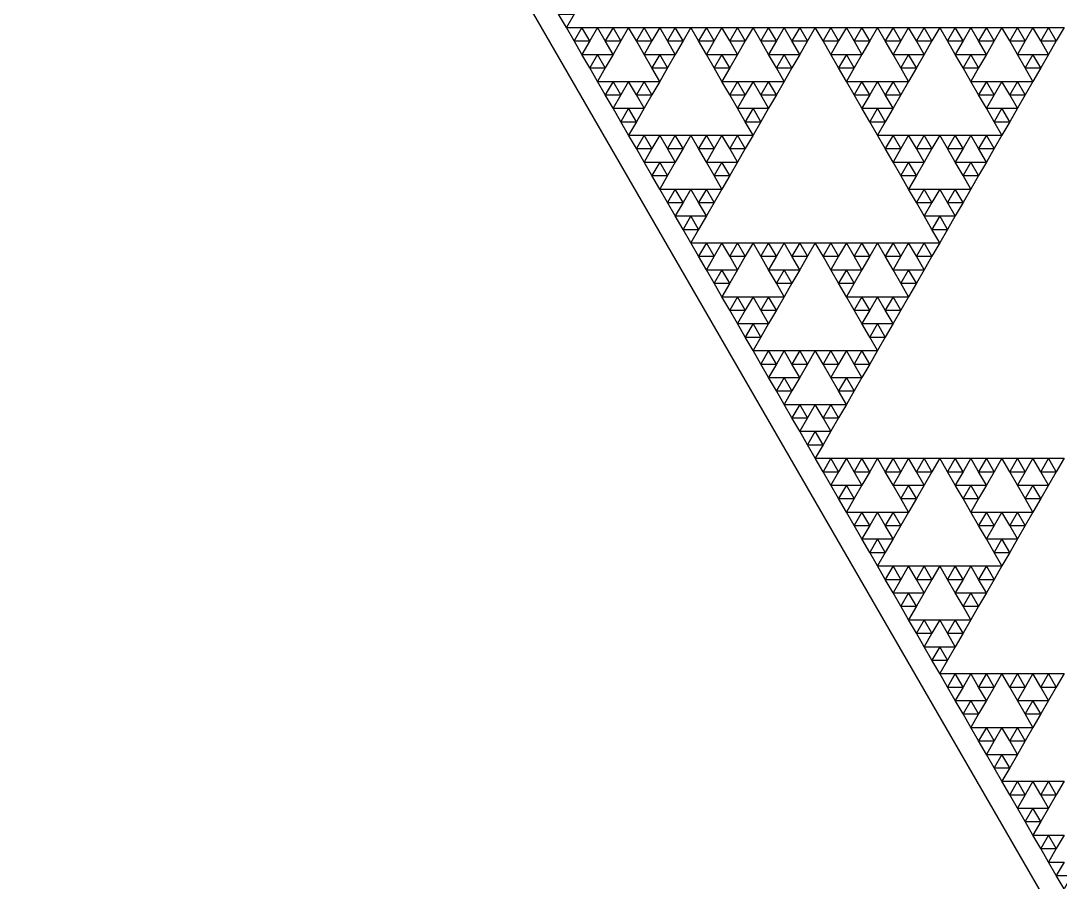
# Model space of a CAD drawing. Extents: x 0 to 1120, y 627 to 1597.
# Drawn here: x 275.9 to 420.8, y 874.2 to 994.3 of the extents above; entities that cross this region are included whole.
import ezdxf

# ---------------------------------------------------------------- set-up
doc = ezdxf.new("R2010")
doc.units = 0
doc.layers.get('0').update_dxf_attribs({"linetype": 'CONTINUOUS'})

msp = doc.modelspace()

# ---------------------------------------------------------------- linework, layer by layer
at = {"color": 1}
msp.add_lwpolyline([(0, 1597), (1120, 1597), (560, 627.052)], close=True, dxfattribs=at)
at = {"color": 3}
for points in [[(350.865, 995.284), (353.032, 995.284), (351.949, 993.407)], [(351.949, 993.407), (354.116, 993.407), (353.032, 991.53)], [(354.116, 993.407), (356.283, 993.407), (355.199, 991.53)], [(356.283, 993.407), (358.45, 993.407), (357.367, 991.53)], [(358.45, 993.407), (360.617, 993.407), (359.534, 991.53)], [(360.617, 993.407), (362.785, 993.407), (361.701, 991.53)], [(362.785, 993.407), (364.952, 993.407), (363.868, 991.53)], [(364.952, 993.407), (367.119, 993.407), (366.035, 991.53)], [(367.119, 993.407), (369.286, 993.407), (368.203, 991.53)], [(369.286, 993.407), (371.453, 993.407), (370.37, 991.53)], [(371.453, 993.407), (373.621, 993.407), (372.537, 991.53)], [(373.621, 993.407), (375.788, 993.407), (374.704, 991.53)], [(375.788, 993.407), (377.955, 993.407), (376.871, 991.53)], [(377.955, 993.407), (380.122, 993.407), (379.039, 991.53)], [(380.122, 993.407), (382.289, 993.407), (381.206, 991.53)], [(382.289, 993.407), (384.457, 993.407), (383.373, 991.53)], [(384.457, 993.407), (386.624, 993.407), (385.54, 991.53)], [(386.624, 993.407), (388.791, 993.407), (387.707, 991.53)], [(388.791, 993.407), (390.958, 993.407), (389.875, 991.53)], [(390.958, 993.407), (393.125, 993.407), (392.042, 991.53)], [(393.125, 993.407), (395.293, 993.407), (394.209, 991.53)], [(395.293, 993.407), (397.46, 993.407), (396.376, 991.53)], [(397.46, 993.407), (399.627, 993.407), (398.543, 991.53)], [(399.627, 993.407), (401.794, 993.407), (400.711, 991.53)], [(401.794, 993.407), (403.961, 993.407), (402.878, 991.53)], [(403.961, 993.407), (406.129, 993.407), (405.045, 991.53)], [(406.129, 993.407), (408.296, 993.407), (407.212, 991.53)], [(408.296, 993.407), (410.463, 993.407), (409.379, 991.53)], [(410.463, 993.407), (412.63, 993.407), (411.547, 991.53)], [(412.63, 993.407), (414.797, 993.407), (413.714, 991.53)], [(414.797, 993.407), (416.965, 993.407), (415.881, 991.53)], [(416.965, 993.407), (419.132, 993.407), (418.048, 991.53)], [(419.132, 993.407), (421.299, 993.407), (420.215, 991.53)], [(353.032, 991.53), (355.199, 991.53), (354.116, 989.654)], [(357.367, 991.53), (359.534, 991.53), (358.45, 989.654)], [(361.701, 991.53), (363.868, 991.53), (362.785, 989.654)], [(366.035, 991.53), (368.203, 991.53), (367.119, 989.654)], [(370.37, 991.53), (372.537, 991.53), (371.453, 989.654)], [(374.704, 991.53), (376.871, 991.53), (375.788, 989.654)], [(379.039, 991.53), (381.206, 991.53), (380.122, 989.654)], [(383.373, 991.53), (385.54, 991.53), (384.457, 989.654)], [(387.707, 991.53), (389.875, 991.53), (388.791, 989.654)], [(392.042, 991.53), (394.209, 991.53), (393.125, 989.654)], [(396.376, 991.53), (398.543, 991.53), (397.46, 989.654)], [(400.711, 991.53), (402.878, 991.53), (401.794, 989.654)], [(405.045, 991.53), (407.212, 991.53), (406.129, 989.654)], [(409.379, 991.53), (411.547, 991.53), (410.463, 989.654)], [(413.714, 991.53), (415.881, 991.53), (414.797, 989.654)], [(418.048, 991.53), (420.215, 991.53), (419.132, 989.654)], [(354.116, 989.654), (356.283, 989.654), (355.199, 987.777)], [(356.283, 989.654), (358.45, 989.654), (357.367, 987.777)], [(362.785, 989.654), (364.952, 989.654), (363.868, 987.777)], [(364.952, 989.654), (367.119, 989.654), (366.035, 987.777)], [(371.453, 989.654), (373.621, 989.654), (372.537, 987.777)], [(373.621, 989.654), (375.788, 989.654), (374.704, 987.777)], [(380.122, 989.654), (382.289, 989.654), (381.206, 987.777)], [(382.289, 989.654), (384.457, 989.654), (383.373, 987.777)], [(388.791, 989.654), (390.958, 989.654), (389.875, 987.777)], [(390.958, 989.654), (393.125, 989.654), (392.042, 987.777)], [(397.46, 989.654), (399.627, 989.654), (398.543, 987.777)], [(399.627, 989.654), (401.794, 989.654), (400.711, 987.777)], [(406.129, 989.654), (408.296, 989.654), (407.212, 987.777)], [(408.296, 989.654), (410.463, 989.654), (409.379, 987.777)], [(414.797, 989.654), (416.965, 989.654), (415.881, 987.777)], [(416.965, 989.654), (419.132, 989.654), (418.048, 987.777)], [(355.199, 987.777), (357.367, 987.777), (356.283, 985.9)], [(363.868, 987.777), (366.035, 987.777), (364.952, 985.9)], [(372.537, 987.777), (374.704, 987.777), (373.621, 985.9)], [(381.206, 987.777), (383.373, 987.777), (382.289, 985.9)], [(389.875, 987.777), (392.042, 987.777), (390.958, 985.9)], [(398.543, 987.777), (400.711, 987.777), (399.627, 985.9)], [(407.212, 987.777), (409.379, 987.777), (408.296, 985.9)], [(415.881, 987.777), (418.048, 987.777), (416.965, 985.9)], [(356.283, 985.9), (358.45, 985.9), (357.367, 984.023)], [(358.45, 985.9), (360.617, 985.9), (359.534, 984.023)], [(360.617, 985.9), (362.785, 985.9), (361.701, 984.023)], [(362.785, 985.9), (364.952, 985.9), (363.868, 984.023)], [(373.621, 985.9), (375.788, 985.9), (374.704, 984.023)], [(375.788, 985.9), (377.955, 985.9), (376.871, 984.023)], [(377.955, 985.9), (380.122, 985.9), (379.039, 984.023)], [(380.122, 985.9), (382.289, 985.9), (381.206, 984.023)], [(390.958, 985.9), (393.125, 985.9), (392.042, 984.023)], [(393.125, 985.9), (395.293, 985.9), (394.209, 984.023)], [(395.293, 985.9), (397.46, 985.9), (396.376, 984.023)], [(397.46, 985.9), (399.627, 985.9), (398.543, 984.023)], [(408.296, 985.9), (410.463, 985.9), (409.379, 984.023)], [(410.463, 985.9), (412.63, 985.9), (411.547, 984.023)], [(412.63, 985.9), (414.797, 985.9), (413.714, 984.023)], [(414.797, 985.9), (416.965, 985.9), (415.881, 984.023)], [(357.367, 984.023), (359.534, 984.023), (358.45, 982.146)], [(361.701, 984.023), (363.868, 984.023), (362.785, 982.146)], [(374.704, 984.023), (376.871, 984.023), (375.788, 982.146)], [(379.039, 984.023), (381.206, 984.023), (380.122, 982.146)], [(392.042, 984.023), (394.209, 984.023), (393.125, 982.146)], [(396.376, 984.023), (398.543, 984.023), (397.46, 982.146)], [(409.379, 984.023), (411.547, 984.023), (410.463, 982.146)], [(413.714, 984.023), (415.881, 984.023), (414.797, 982.146)], [(358.45, 982.146), (360.617, 982.146), (359.534, 980.269)], [(360.617, 982.146), (362.785, 982.146), (361.701, 980.269)], [(375.788, 982.146), (377.955, 982.146), (376.871, 980.269)], [(377.955, 982.146), (380.122, 982.146), (379.039, 980.269)], [(393.125, 982.146), (395.293, 982.146), (394.209, 980.269)], [(395.293, 982.146), (397.46, 982.146), (396.376, 980.269)], [(410.463, 982.146), (412.63, 982.146), (411.547, 980.269)], [(412.63, 982.146), (414.797, 982.146), (413.714, 980.269)], [(359.534, 980.269), (361.701, 980.269), (360.617, 978.392)], [(376.871, 980.269), (379.039, 980.269), (377.955, 978.392)], [(394.209, 980.269), (396.376, 980.269), (395.293, 978.392)], [(411.547, 980.269), (413.714, 980.269), (412.63, 978.392)], [(360.617, 978.392), (362.785, 978.392), (361.701, 976.516)], [(362.785, 978.392), (364.952, 978.392), (363.868, 976.516)], [(364.952, 978.392), (367.119, 978.392), (366.035, 976.516)], [(367.119, 978.392), (369.286, 978.392), (368.203, 976.516)], [(369.286, 978.392), (371.453, 978.392), (370.37, 976.516)], [(371.453, 978.392), (373.621, 978.392), (372.537, 976.516)], [(373.621, 978.392), (375.788, 978.392), (374.704, 976.516)], [(375.788, 978.392), (377.955, 978.392), (376.871, 976.516)], [(395.293, 978.392), (397.46, 978.392), (396.376, 976.516)], [(397.46, 978.392), (399.627, 978.392), (398.543, 976.516)], [(399.627, 978.392), (401.794, 978.392), (400.711, 976.516)], [(401.794, 978.392), (403.961, 978.392), (402.878, 976.516)], [(403.961, 978.392), (406.129, 978.392), (405.045, 976.516)], [(406.129, 978.392), (408.296, 978.392), (407.212, 976.516)], [(408.296, 978.392), (410.463, 978.392), (409.379, 976.516)], [(410.463, 978.392), (412.63, 978.392), (411.547, 976.516)], [(361.701, 976.516), (363.868, 976.516), (362.785, 974.639)], [(366.035, 976.516), (368.203, 976.516), (367.119, 974.639)], [(370.37, 976.516), (372.537, 976.516), (371.453, 974.639)], [(374.704, 976.516), (376.871, 976.516), (375.788, 974.639)], [(396.376, 976.516), (398.543, 976.516), (397.46, 974.639)], [(400.711, 976.516), (402.878, 976.516), (401.794, 974.639)], [(405.045, 976.516), (407.212, 976.516), (406.129, 974.639)], [(409.379, 976.516), (411.547, 976.516), (410.463, 974.639)], [(362.785, 974.639), (364.952, 974.639), (363.868, 972.762)], [(364.952, 974.639), (367.119, 974.639), (366.035, 972.762)], [(371.453, 974.639), (373.621, 974.639), (372.537, 972.762)], [(373.621, 974.639), (375.788, 974.639), (374.704, 972.762)], [(397.46, 974.639), (399.627, 974.639), (398.543, 972.762)], [(399.627, 974.639), (401.794, 974.639), (400.711, 972.762)], [(406.129, 974.639), (408.296, 974.639), (407.212, 972.762)], [(408.296, 974.639), (410.463, 974.639), (409.379, 972.762)], [(363.868, 972.762), (366.035, 972.762), (364.952, 970.885)], [(372.537, 972.762), (374.704, 972.762), (373.621, 970.885)], [(398.543, 972.762), (400.711, 972.762), (399.627, 970.885)], [(407.212, 972.762), (409.379, 972.762), (408.296, 970.885)], [(364.952, 970.885), (367.119, 970.885), (366.035, 969.008)], [(367.119, 970.885), (369.286, 970.885), (368.203, 969.008)], [(369.286, 970.885), (371.453, 970.885), (370.37, 969.008)], [(371.453, 970.885), (373.621, 970.885), (372.537, 969.008)], [(399.627, 970.885), (401.794, 970.885), (400.711, 969.008)], [(401.794, 970.885), (403.961, 970.885), (402.878, 969.008)], [(403.961, 970.885), (406.129, 970.885), (405.045, 969.008)], [(406.129, 970.885), (408.296, 970.885), (407.212, 969.008)], [(366.035, 969.008), (368.203, 969.008), (367.119, 967.131)], [(370.37, 969.008), (372.537, 969.008), (371.453, 967.131)], [(400.711, 969.008), (402.878, 969.008), (401.794, 967.131)], [(405.045, 969.008), (407.212, 969.008), (406.129, 967.131)], [(367.119, 967.131), (369.286, 967.131), (368.203, 965.254)], [(369.286, 967.131), (371.453, 967.131), (370.37, 965.254)], [(401.794, 967.131), (403.961, 967.131), (402.878, 965.254)], [(403.961, 967.131), (406.129, 967.131), (405.045, 965.254)], [(368.203, 965.254), (370.37, 965.254), (369.286, 963.378)], [(402.878, 965.254), (405.045, 965.254), (403.961, 963.378)], [(369.286, 963.378), (371.453, 963.378), (370.37, 961.501)], [(371.453, 963.378), (373.621, 963.378), (372.537, 961.501)], [(373.621, 963.378), (375.788, 963.378), (374.704, 961.501)], [(375.788, 963.378), (377.955, 963.378), (376.871, 961.501)], [(377.955, 963.378), (380.122, 963.378), (379.039, 961.501)], [(380.122, 963.378), (382.289, 963.378), (381.206, 961.501)], [(382.289, 963.378), (384.457, 963.378), (383.373, 961.501)], [(384.457, 963.378), (386.624, 963.378), (385.54, 961.501)], [(386.624, 963.378), (388.791, 963.378), (387.707, 961.501)], [(388.791, 963.378), (390.958, 963.378), (389.875, 961.501)], [(390.958, 963.378), (393.125, 963.378), (392.042, 961.501)], [(393.125, 963.378), (395.293, 963.378), (394.209, 961.501)], [(395.293, 963.378), (397.46, 963.378), (396.376, 961.501)], [(397.46, 963.378), (399.627, 963.378), (398.543, 961.501)], [(399.627, 963.378), (401.794, 963.378), (400.711, 961.501)], [(401.794, 963.378), (403.961, 963.378), (402.878, 961.501)], [(370.37, 961.501), (372.537, 961.501), (371.453, 959.624)], [(374.704, 961.501), (376.871, 961.501), (375.788, 959.624)], [(379.039, 961.501), (381.206, 961.501), (380.122, 959.624)], [(383.373, 961.501), (385.54, 961.501), (384.457, 959.624)], [(387.707, 961.501), (389.875, 961.501), (388.791, 959.624)], [(392.042, 961.501), (394.209, 961.501), (393.125, 959.624)], [(396.376, 961.501), (398.543, 961.501), (397.46, 959.624)], [(400.711, 961.501), (402.878, 961.501), (401.794, 959.624)], [(371.453, 959.624), (373.621, 959.624), (372.537, 957.747)], [(373.621, 959.624), (375.788, 959.624), (374.704, 957.747)], [(380.122, 959.624), (382.289, 959.624), (381.206, 957.747)], [(382.289, 959.624), (384.457, 959.624), (383.373, 957.747)], [(388.791, 959.624), (390.958, 959.624), (389.875, 957.747)], [(390.958, 959.624), (393.125, 959.624), (392.042, 957.747)], [(397.46, 959.624), (399.627, 959.624), (398.543, 957.747)], [(399.627, 959.624), (401.794, 959.624), (400.711, 957.747)], [(372.537, 957.747), (374.704, 957.747), (373.621, 955.87)], [(381.206, 957.747), (383.373, 957.747), (382.289, 955.87)], [(389.875, 957.747), (392.042, 957.747), (390.958, 955.87)], [(398.543, 957.747), (400.711, 957.747), (399.627, 955.87)], [(373.621, 955.87), (375.788, 955.87), (374.704, 953.993)], [(375.788, 955.87), (377.955, 955.87), (376.871, 953.993)], [(377.955, 955.87), (380.122, 955.87), (379.039, 953.993)], [(380.122, 955.87), (382.289, 955.87), (381.206, 953.993)], [(390.958, 955.87), (393.125, 955.87), (392.042, 953.993)], [(393.125, 955.87), (395.293, 955.87), (394.209, 953.993)], [(395.293, 955.87), (397.46, 955.87), (396.376, 953.993)], [(397.46, 955.87), (399.627, 955.87), (398.543, 953.993)], [(374.704, 953.993), (376.871, 953.993), (375.788, 952.116)], [(379.039, 953.993), (381.206, 953.993), (380.122, 952.116)], [(392.042, 953.993), (394.209, 953.993), (393.125, 952.116)], [(396.376, 953.993), (398.543, 953.993), (397.46, 952.116)], [(375.788, 952.116), (377.955, 952.116), (376.871, 950.24)], [(377.955, 952.116), (380.122, 952.116), (379.039, 950.24)], [(393.125, 952.116), (395.293, 952.116), (394.209, 950.24)], [(395.293, 952.116), (397.46, 952.116), (396.376, 950.24)], [(376.871, 950.24), (379.039, 950.24), (377.955, 948.363)], [(394.209, 950.24), (396.376, 950.24), (395.293, 948.363)], [(377.955, 948.363), (380.122, 948.363), (379.039, 946.486)], [(380.122, 948.363), (382.289, 948.363), (381.206, 946.486)], [(382.289, 948.363), (384.457, 948.363), (383.373, 946.486)], [(384.457, 948.363), (386.624, 948.363), (385.54, 946.486)], [(386.624, 948.363), (388.791, 948.363), (387.707, 946.486)], [(388.791, 948.363), (390.958, 948.363), (389.875, 946.486)], [(390.958, 948.363), (393.125, 948.363), (392.042, 946.486)], [(393.125, 948.363), (395.293, 948.363), (394.209, 946.486)], [(379.039, 946.486), (381.206, 946.486), (380.122, 944.609)], [(383.373, 946.486), (385.54, 946.486), (384.457, 944.609)], [(387.707, 946.486), (389.875, 946.486), (388.791, 944.609)], [(392.042, 946.486), (394.209, 946.486), (393.125, 944.609)], [(380.122, 944.609), (382.289, 944.609), (381.206, 942.732)], [(382.289, 944.609), (384.457, 944.609), (383.373, 942.732)], [(388.791, 944.609), (390.958, 944.609), (389.875, 942.732)], [(390.958, 944.609), (393.125, 944.609), (392.042, 942.732)], [(381.206, 942.732), (383.373, 942.732), (382.289, 940.855)], [(389.875, 942.732), (392.042, 942.732), (390.958, 940.855)], [(382.289, 940.855), (384.457, 940.855), (383.373, 938.978)], [(384.457, 940.855), (386.624, 940.855), (385.54, 938.978)], [(386.624, 940.855), (388.791, 940.855), (387.707, 938.978)], [(388.791, 940.855), (390.958, 940.855), (389.875, 938.978)], [(383.373, 938.978), (385.54, 938.978), (384.457, 937.102)], [(387.707, 938.978), (389.875, 938.978), (388.791, 937.102)], [(384.457, 937.102), (386.624, 937.102), (385.54, 935.225)], [(386.624, 937.102), (388.791, 937.102), (387.707, 935.225)], [(385.54, 935.225), (387.707, 935.225), (386.624, 933.348)], [(386.624, 933.348), (388.791, 933.348), (387.707, 931.471)], [(388.791, 933.348), (390.958, 933.348), (389.875, 931.471)], [(390.958, 933.348), (393.125, 933.348), (392.042, 931.471)], [(393.125, 933.348), (395.293, 933.348), (394.209, 931.471)], [(395.293, 933.348), (397.46, 933.348), (396.376, 931.471)], [(397.46, 933.348), (399.627, 933.348), (398.543, 931.471)], [(399.627, 933.348), (401.794, 933.348), (400.711, 931.471)], [(401.794, 933.348), (403.961, 933.348), (402.878, 931.471)], [(403.961, 933.348), (406.129, 933.348), (405.045, 931.471)], [(406.129, 933.348), (408.296, 933.348), (407.212, 931.471)], [(408.296, 933.348), (410.463, 933.348), (409.379, 931.471)], [(410.463, 933.348), (412.63, 933.348), (411.547, 931.471)], [(412.63, 933.348), (414.797, 933.348), (413.714, 931.471)], [(414.797, 933.348), (416.965, 933.348), (415.881, 931.471)], [(416.965, 933.348), (419.132, 933.348), (418.048, 931.471)], [(419.132, 933.348), (421.299, 933.348), (420.215, 931.471)], [(387.707, 931.471), (389.875, 931.471), (388.791, 929.594)], [(392.042, 931.471), (394.209, 931.471), (393.125, 929.594)], [(396.376, 931.471), (398.543, 931.471), (397.46, 929.594)], [(400.711, 931.471), (402.878, 931.471), (401.794, 929.594)], [(405.045, 931.471), (407.212, 931.471), (406.129, 929.594)], [(409.379, 931.471), (411.547, 931.471), (410.463, 929.594)], [(413.714, 931.471), (415.881, 931.471), (414.797, 929.594)], [(418.048, 931.471), (420.215, 931.471), (419.132, 929.594)], [(388.791, 929.594), (390.958, 929.594), (389.875, 927.717)], [(390.958, 929.594), (393.125, 929.594), (392.042, 927.717)], [(397.46, 929.594), (399.627, 929.594), (398.543, 927.717)], [(399.627, 929.594), (401.794, 929.594), (400.711, 927.717)], [(406.129, 929.594), (408.296, 929.594), (407.212, 927.717)], [(408.296, 929.594), (410.463, 929.594), (409.379, 927.717)], [(414.797, 929.594), (416.965, 929.594), (415.881, 927.717)], [(416.965, 929.594), (419.132, 929.594), (418.048, 927.717)], [(389.875, 927.717), (392.042, 927.717), (390.958, 925.841)], [(398.543, 927.717), (400.711, 927.717), (399.627, 925.841)], [(407.212, 927.717), (409.379, 927.717), (408.296, 925.841)], [(415.881, 927.717), (418.048, 927.717), (416.965, 925.841)], [(390.958, 925.841), (393.125, 925.841), (392.042, 923.964)], [(393.125, 925.841), (395.293, 925.841), (394.209, 923.964)], [(395.293, 925.841), (397.46, 925.841), (396.376, 923.964)], [(397.46, 925.841), (399.627, 925.841), (398.543, 923.964)], [(408.296, 925.841), (410.463, 925.841), (409.379, 923.964)], [(410.463, 925.841), (412.63, 925.841), (411.547, 923.964)], [(412.63, 925.841), (414.797, 925.841), (413.714, 923.964)], [(414.797, 925.841), (416.965, 925.841), (415.881, 923.964)], [(392.042, 923.964), (394.209, 923.964), (393.125, 922.087)], [(396.376, 923.964), (398.543, 923.964), (397.46, 922.087)], [(409.379, 923.964), (411.547, 923.964), (410.463, 922.087)], [(413.714, 923.964), (415.881, 923.964), (414.797, 922.087)], [(393.125, 922.087), (395.293, 922.087), (394.209, 920.21)], [(395.293, 922.087), (397.46, 922.087), (396.376, 920.21)], [(410.463, 922.087), (412.63, 922.087), (411.547, 920.21)], [(412.63, 922.087), (414.797, 922.087), (413.714, 920.21)], [(394.209, 920.21), (396.376, 920.21), (395.293, 918.333)], [(411.547, 920.21), (413.714, 920.21), (412.63, 918.333)], [(395.293, 918.333), (397.46, 918.333), (396.376, 916.456)], [(397.46, 918.333), (399.627, 918.333), (398.543, 916.456)], [(399.627, 918.333), (401.794, 918.333), (400.711, 916.456)], [(401.794, 918.333), (403.961, 918.333), (402.878, 916.456)], [(403.961, 918.333), (406.129, 918.333), (405.045, 916.456)], [(406.129, 918.333), (408.296, 918.333), (407.212, 916.456)], [(408.296, 918.333), (410.463, 918.333), (409.379, 916.456)], [(410.463, 918.333), (412.63, 918.333), (411.547, 916.456)], [(396.376, 916.456), (398.543, 916.456), (397.46, 914.579)], [(400.711, 916.456), (402.878, 916.456), (401.794, 914.579)], [(405.045, 916.456), (407.212, 916.456), (406.129, 914.579)], [(409.379, 916.456), (411.547, 916.456), (410.463, 914.579)], [(397.46, 914.579), (399.627, 914.579), (398.543, 912.703)], [(399.627, 914.579), (401.794, 914.579), (400.711, 912.703)], [(406.129, 914.579), (408.296, 914.579), (407.212, 912.703)], [(408.296, 914.579), (410.463, 914.579), (409.379, 912.703)], [(398.543, 912.703), (400.711, 912.703), (399.627, 910.826)], [(407.212, 912.703), (409.379, 912.703), (408.296, 910.826)], [(399.627, 910.826), (401.794, 910.826), (400.711, 908.949)], [(401.794, 910.826), (403.961, 910.826), (402.878, 908.949)], [(403.961, 910.826), (406.129, 910.826), (405.045, 908.949)], [(406.129, 910.826), (408.296, 910.826), (407.212, 908.949)], [(400.711, 908.949), (402.878, 908.949), (401.794, 907.072)], [(405.045, 908.949), (407.212, 908.949), (406.129, 907.072)], [(401.794, 907.072), (403.961, 907.072), (402.878, 905.195)], [(403.961, 907.072), (406.129, 907.072), (405.045, 905.195)], [(402.878, 905.195), (405.045, 905.195), (403.961, 903.318)], [(403.961, 903.318), (406.129, 903.318), (405.045, 901.441)], [(406.129, 903.318), (408.296, 903.318), (407.212, 901.441)], [(408.296, 903.318), (410.463, 903.318), (409.379, 901.441)], [(410.463, 903.318), (412.63, 903.318), (411.547, 901.441)], [(412.63, 903.318), (414.797, 903.318), (413.714, 901.441)], [(414.797, 903.318), (416.965, 903.318), (415.881, 901.441)], [(416.965, 903.318), (419.132, 903.318), (418.048, 901.441)], [(419.132, 903.318), (421.299, 903.318), (420.215, 901.441)], [(405.045, 901.441), (407.212, 901.441), (406.129, 899.565)], [(409.379, 901.441), (411.547, 901.441), (410.463, 899.565)], [(413.714, 901.441), (415.881, 901.441), (414.797, 899.565)], [(418.048, 901.441), (420.215, 901.441), (419.132, 899.565)], [(406.129, 899.565), (408.296, 899.565), (407.212, 897.688)], [(408.296, 899.565), (410.463, 899.565), (409.379, 897.688)], [(414.797, 899.565), (416.965, 899.565), (415.881, 897.688)], [(416.965, 899.565), (419.132, 899.565), (418.048, 897.688)], [(407.212, 897.688), (409.379, 897.688), (408.296, 895.811)], [(415.881, 897.688), (418.048, 897.688), (416.965, 895.811)], [(408.296, 895.811), (410.463, 895.811), (409.379, 893.934)], [(410.463, 895.811), (412.63, 895.811), (411.547, 893.934)], [(412.63, 895.811), (414.797, 895.811), (413.714, 893.934)], [(414.797, 895.811), (416.965, 895.811), (415.881, 893.934)], [(409.379, 893.934), (411.547, 893.934), (410.463, 892.057)], [(413.714, 893.934), (415.881, 893.934), (414.797, 892.057)], [(410.463, 892.057), (412.63, 892.057), (411.547, 890.18)], [(412.63, 892.057), (414.797, 892.057), (413.714, 890.18)], [(411.547, 890.18), (413.714, 890.18), (412.63, 888.303)], [(412.63, 888.303), (414.797, 888.303), (413.714, 886.427)], [(414.797, 888.303), (416.965, 888.303), (415.881, 886.427)], [(416.965, 888.303), (419.132, 888.303), (418.048, 886.427)], [(419.132, 888.303), (421.299, 888.303), (420.215, 886.427)], [(413.714, 886.427), (415.881, 886.427), (414.797, 884.55)], [(418.048, 886.427), (420.215, 886.427), (419.132, 884.55)], [(414.797, 884.55), (416.965, 884.55), (415.881, 882.673)], [(416.965, 884.55), (419.132, 884.55), (418.048, 882.673)], [(415.881, 882.673), (418.048, 882.673), (416.965, 880.796)], [(416.965, 880.796), (419.132, 880.796), (418.048, 878.919)], [(419.132, 880.796), (421.299, 880.796), (420.215, 878.919)], [(418.048, 878.919), (420.215, 878.919), (419.132, 877.042)], [(419.132, 877.042), (421.299, 877.042), (420.215, 875.166)], [(420.215, 875.166), (422.383, 875.166), (421.299, 873.289)]]:
    msp.add_lwpolyline(points, close=True, dxfattribs=at)

doc.saveas('drawing.dxf')
